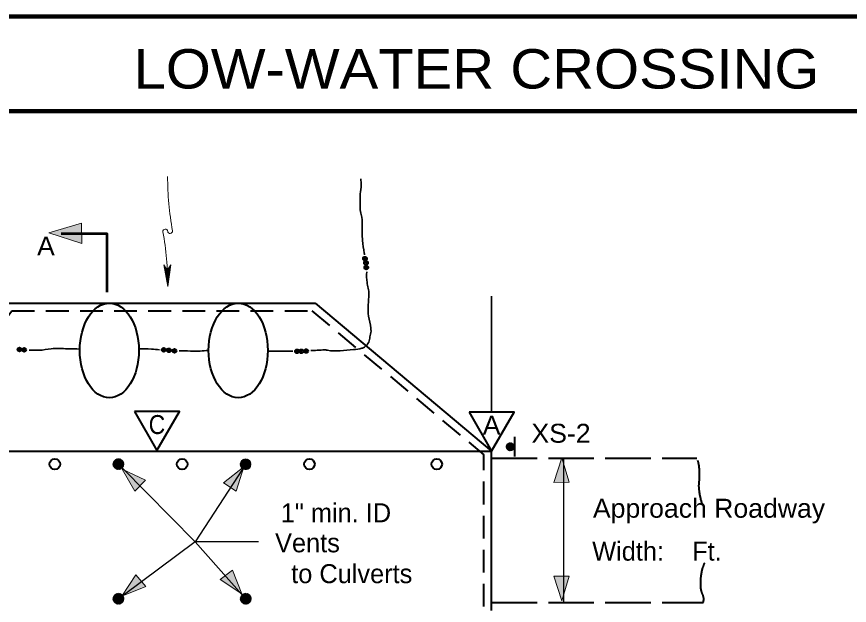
# Model space of a CAD drawing. Extents: x -8731 to -4066, y -66522 to -56618.
# Drawn here: x -5142.7 to -4648.3, y -65809.8 to -65460.1 of the extents above; entities that cross this region are included whole.
import ezdxf
from ezdxf.enums import TextEntityAlignment as Align

# ---------------------------------------------------------------- set-up
doc = ezdxf.new("R2010")
doc.units = 0
doc.header["$LTSCALE"] = 4.5
doc.header["$PDMODE"] = 32
doc.header["$PDSIZE"] = 2.25
doc.linetypes.add('LONG_DASHED', pattern=[7.5, 6, -1.5])
doc.linetypes.add('MEDIUM_DASHED', pattern=[4.5, 3, -1.5])
doc.layers.add('1', color=7, linetype='Continuous', lineweight=13)
doc.layers.add('3', color=7, linetype='Continuous', lineweight=40)

msp = doc.modelspace()

# ---------------------------------------------------------------- hatches: boundary and pattern name
at = {"layer": '1'}
for points in [[(-5123.6, -65588.42), (-5104.1, -65594.86), (-5104.26, -65582.72)], [(-4818.96, -65722.08), (-4823.78, -65736.74), (-4814.68, -65736.6)], [(-5080.16, -65728.84), (-5066.22, -65735.44), (-5072.58, -65741.94)], [(-5007.78, -65727.46), (-5019.96, -65736.92), (-5012.32, -65741.9)], [(-5009.06, -65802.96), (-5021.88, -65794.38), (-5014.62, -65788.88)], [(-5080.24, -65804.32), (-5065.94, -65798.56), (-5071.9, -65791.68)], [(-4818.96, -65807.02), (-4823.78, -65792.36), (-4814.68, -65792.5)]]:
    msp.add_hatch(color=256, dxfattribs=at).paths.add_polyline_path(points)

# ---------------------------------------------------------------- linework, layer by layer
at = {"layer": '1', "lineweight": 100}
for p, q in [((-4117.54, -65460.06), (-5609.76, -65460.06)), ((-4117.54, -65516.3), (-5609.76, -65516.3))]:
    msp.add_line(p, q, dxfattribs=at)
at = {"layer": '1'}
for p, q in [((-5055.3, -65607.56), (-5052.9, -65620.3)), ((-5053.34, -65610.56), (-5055.3, -65607.56)), ((-5055.3, -65607.56), (-5052.9, -65620)), ((-5055.14, -65607.7), (-5052.9, -65619.7)), ((-5055.14, -65607.84), (-5052.9, -65619.4)), ((-5054.98, -65607.84), (-5053.04, -65619.1)), ((-5054.98, -65607.84), (-5053.04, -65619.1)), ((-5051.24, -65607.56), (-5053.34, -65610.56)), ((-5052.9, -65620.3), (-5051.24, -65607.56)), ((-5052.9, -65620), (-5051.38, -65607.7)), ((-5052.9, -65619.7), (-5051.38, -65607.7)), ((-5052.9, -65619.4), (-5051.54, -65607.84)), ((-5054.98, -65608), (-5053.04, -65618.8)), ((-5054.98, -65608.16), (-5053.04, -65618.5)), ((-5054.84, -65608.16), (-5053.04, -65618.2)), ((-5054.84, -65608.3), (-5053.04, -65617.76)), ((-5054.7, -65608.44), (-5053.04, -65617.44)), ((-5054.7, -65608.44), (-5053.04, -65617.16)), ((-5054.54, -65608.6), (-5053.18, -65616.84)), ((-5054.54, -65608.76), (-5053.18, -65616.56)), ((-5054.54, -65608.76), (-5053.18, -65616.24)), ((-5054.38, -65608.9), (-5053.18, -65615.96)), ((-5054.38, -65609.04), (-5053.18, -65615.64)), ((-5054.24, -65609.04), (-5053.18, -65615.2)), ((-5054.24, -65609.2), (-5053.18, -65615.2)), ((-5054.24, -65609.2), (-5053.18, -65614.9)), ((-5054.1, -65609.36), (-5053.18, -65614.6)), ((-5054.1, -65609.36), (-5053.18, -65614.3)), ((-5054.1, -65609.5), (-5053.18, -65614)), ((-5053.94, -65609.5), (-5053.18, -65613.7)), ((-5053.94, -65609.64), (-5053.18, -65613.4)), ((-5053.78, -65609.8), (-5053.18, -65613.1)), ((-5053.78, -65609.8), (-5053.34, -65612.8)), ((-5053.78, -65609.96), (-5053.34, -65612.5)), ((-5053.64, -65610.1), (-5053.34, -65612.2)), ((-5053.64, -65610.1), (-5053.34, -65611.76)), ((-5053.5, -65610.24), (-5053.34, -65611.44)), ((-5053.5, -65610.4), (-5053.34, -65611)), ((-5053.5, -65610.4), (-5053.34, -65611)), ((-5053.34, -65612.8), (-5052.9, -65609.8)), ((-5053.34, -65612.5), (-5052.9, -65609.96)), ((-5053.34, -65612.2), (-5052.9, -65610.1)), ((-5053.34, -65611.76), (-5053.04, -65610.1)), ((-5053.34, -65611.44), (-5053.18, -65610.24)), ((-5053.34, -65611.16), (-5053.18, -65610.24)), ((-5053.34, -65611), (-5053.34, -65610.4)), ((-5053.18, -65616.84), (-5051.98, -65608.6)), ((-5053.18, -65616.56), (-5051.98, -65608.76)), ((-5053.18, -65616.24), (-5052.14, -65608.76)), ((-5053.18, -65615.96), (-5052.14, -65608.9)), ((-5053.18, -65615.64), (-5052.3, -65609.04)), ((-5053.18, -65615.2), (-5052.3, -65609.04)), ((-5053.18, -65614.9), (-5052.44, -65609.2)), ((-5053.18, -65614.6), (-5052.44, -65609.36)), ((-5053.18, -65614.3), (-5052.44, -65609.36)), ((-5053.18, -65614), (-5052.58, -65609.5)), ((-5053.18, -65613.7), (-5052.58, -65609.5)), ((-5053.18, -65613.4), (-5052.74, -65609.64)), ((-5053.18, -65613.1), (-5052.74, -65609.8)), ((-5053.04, -65619.1), (-5051.54, -65608)), ((-5053.04, -65618.8), (-5051.54, -65608)), ((-5053.04, -65618.5), (-5051.7, -65608.16)), ((-5053.04, -65618.2), (-5051.7, -65608.16)), ((-5053.04, -65617.76), (-5051.84, -65608.3)), ((-5053.04, -65617.44), (-5051.84, -65608.44)), ((-5053.04, -65617.16), (-5051.98, -65608.44)), ((-4848.9, -65717.8), (-4852.04, -65714.8)), ((-4849.18, -65717.8), (-4852.04, -65714.96)), ((-4849.5, -65717.96), (-4852.04, -65715.24)), ((-4849.78, -65717.96), (-4852.04, -65715.56)), ((-4850.1, -65717.96), (-4852.04, -65715.84)), ((-4848.74, -65717.64), (-4851.9, -65714.64)), ((-4850.54, -65717.8), (-4851.9, -65716.3)), ((-4848.58, -65717.64), (-4851.74, -65714.36)), ((-4848.3, -65717.5), (-4851.58, -65714.2)), ((-4848.14, -65717.36), (-4851.44, -65714.04)), ((-4847.98, -65717.2), (-4851.3, -65713.9)), ((-4847.84, -65717.04), (-4851.14, -65713.6)), ((-4847.7, -65716.9), (-4850.98, -65713.44)), ((-4847.54, -65716.6), (-4850.7, -65713.44)), ((-4847.54, -65716.3), (-4850.54, -65713.3)), ((-4847.38, -65716.16), (-4850.38, -65713.16)), ((-4847.38, -65715.84), (-4850.1, -65713.16)), ((-4847.38, -65715.7), (-4849.94, -65713.16)), ((-4847.24, -65715.4), (-4849.5, -65713.16)), ((-4847.38, -65714.96), (-4849.18, -65713.16)), ((-4847.38, -65714.64), (-4848.9, -65713.3)), ((-5081.7, -65729.04), (-5085.58, -65725.16)), ((-5081.98, -65729.04), (-5085.58, -65725.6)), ((-5082.44, -65729.04), (-5085.58, -65725.9)), ((-5082.9, -65729.04), (-5085.58, -65726.36)), ((-5081.38, -65729.04), (-5085.44, -65724.84)), ((-5081.24, -65728.76), (-5085.3, -65724.7)), ((-5080.78, -65728.6), (-5085.14, -65724.4)), ((-5080.5, -65728.44), (-5084.98, -65723.96)), ((-5080.34, -65728.3), (-5084.7, -65723.8)), ((-5080.04, -65728.16), (-5084.54, -65723.64)), ((-5079.9, -65727.7), (-5084.38, -65723.36)), ((-5079.58, -65727.7), (-5084.24, -65723.2)), ((-5079.44, -65727.4), (-5083.78, -65723.04)), ((-5079.44, -65726.96), (-5083.5, -65722.76)), ((-5079.3, -65726.5), (-5083.18, -65722.76)), ((-5079.14, -65726.36), (-5082.9, -65722.76)), ((-5079.14, -65726.04), (-5082.58, -65722.6)), ((-5079.14, -65725.6), (-5081.98, -65722.76)), ((-5079.14, -65725.16), (-5081.7, -65722.76)), ((-5079.3, -65724.84), (-5081.24, -65722.76)), ((-5006.24, -65729.04), (-5009.98, -65725.3)), ((-5006.54, -65729.04), (-5009.98, -65725.6)), ((-5006.84, -65729.04), (-5009.98, -65725.9)), ((-5007.3, -65729.04), (-5009.98, -65726.36)), ((-5005.78, -65729.04), (-5009.84, -65724.84)), ((-5005.64, -65728.76), (-5009.7, -65724.7)), ((-5005.34, -65728.6), (-5009.54, -65724.4)), ((-5005.04, -65728.44), (-5009.38, -65724.1)), ((-5004.74, -65728.3), (-5009.24, -65723.96)), ((-5004.44, -65728.3), (-5009.1, -65723.64)), ((-5004.3, -65727.84), (-5008.78, -65723.36)), ((-5003.98, -65727.7), (-5008.64, -65723.2)), ((-5003.98, -65727.4), (-5008.18, -65723.04)), ((-5003.98, -65726.96), (-5008.04, -65722.9)), ((-5003.84, -65726.64), (-5007.74, -65722.9)), ((-5003.7, -65726.36), (-5007.3, -65722.9)), ((-5003.7, -65726.04), (-5006.98, -65722.76)), ((-5003.7, -65725.6), (-5006.54, -65722.9)), ((-5003.7, -65725.3), (-5006.1, -65722.9)), ((-5003.84, -65724.84), (-5005.64, -65722.9)), ((-5083.34, -65728.9), (-5085.44, -65726.96)), ((-5007.9, -65728.9), (-5009.84, -65726.96)), ((-5081.7, -65809), (-5085.58, -65805.1)), ((-5081.98, -65809), (-5085.58, -65805.56)), ((-5081.38, -65809), (-5085.44, -65804.8)), ((-5081.24, -65808.7), (-5085.3, -65804.64)), ((-5080.78, -65808.56), (-5085.14, -65804.36)), ((-5080.5, -65808.4), (-5084.98, -65803.9)), ((-5080.34, -65808.24), (-5084.7, -65803.76)), ((-5080.04, -65808.1), (-5084.54, -65803.6)), ((-5079.9, -65807.64), (-5084.38, -65803.3)), ((-5079.58, -65807.64), (-5084.24, -65803.16)), ((-5079.44, -65807.36), (-5083.78, -65803)), ((-5079.44, -65806.9), (-5083.5, -65802.7)), ((-5079.3, -65806.44), (-5083.18, -65802.7)), ((-5079.14, -65806.3), (-5082.9, -65802.7)), ((-5079.14, -65806), (-5082.58, -65802.56)), ((-5079.14, -65805.56), (-5081.98, -65802.7)), ((-5079.14, -65805.1), (-5081.7, -65802.7)), ((-5079.3, -65804.8), (-5081.24, -65802.7)), ((-5006.1, -65809), (-5009.98, -65805.1)), ((-5006.38, -65809), (-5009.98, -65805.56)), ((-5005.78, -65809), (-5009.84, -65804.8)), ((-5005.64, -65808.7), (-5009.7, -65804.64)), ((-5005.18, -65808.56), (-5009.54, -65804.36)), ((-5004.9, -65808.4), (-5009.38, -65803.9)), ((-5004.74, -65808.24), (-5009.1, -65803.76)), ((-5004.44, -65808.1), (-5008.94, -65803.6)), ((-5004.3, -65807.64), (-5008.78, -65803.3)), ((-5003.98, -65807.64), (-5008.64, -65803.16)), ((-5003.84, -65807.36), (-5008.18, -65803)), ((-5003.84, -65806.9), (-5007.9, -65802.7)), ((-5003.7, -65806.44), (-5007.58, -65802.7)), ((-5003.54, -65806.3), (-5007.3, -65802.7)), ((-5003.54, -65806), (-5006.98, -65802.56)), ((-5003.54, -65805.56), (-5006.38, -65802.7)), ((-5003.54, -65805.1), (-5006.1, -65802.7)), ((-5003.7, -65804.8), (-5005.64, -65802.7)), ((-5082.44, -65809), (-5085.58, -65805.84)), ((-5082.9, -65809), (-5085.58, -65806.3)), ((-5083.34, -65808.84), (-5085.44, -65806.9)), ((-5006.84, -65809), (-5009.98, -65805.84)), ((-5007.3, -65809), (-5009.98, -65806.3)), ((-5007.74, -65808.84), (-5009.84, -65806.9))]:
    msp.add_line(p, q, dxfattribs=at)
for points in [[(-5123.6, -65588.42), (-5104.1, -65594.86), (-5104.26, -65582.72)], [(-4818.96, -65722.08), (-4823.78, -65736.74), (-4814.68, -65736.6)], [(-5080.16, -65728.84), (-5066.22, -65735.44), (-5072.58, -65741.94)], [(-5007.78, -65727.46), (-5019.96, -65736.92), (-5012.32, -65741.9)], [(-5009.06, -65802.96), (-5021.88, -65794.38), (-5014.62, -65788.88)], [(-5080.24, -65804.32), (-5065.94, -65798.56), (-5071.9, -65791.68)], [(-4818.96, -65807.02), (-4823.78, -65792.36), (-4814.68, -65792.5)]]:
    msp.add_lwpolyline(points, close=True, dxfattribs=at)
msp.add_lwpolyline([(-5053.34, -65610.7), (-5053.34, -65610.56), (-5052.9, -65620.3)], dxfattribs=at)
for centre, radius in [((-4849.64, -65715.55), 2.35), ((-5082.29, -65725.89), 3.17), ((-5006.77, -65725.95), 3.17), ((-5082.29, -65805.84), 3.17), ((-5006.69, -65805.84), 3.17)]:
    msp.add_circle(centre, radius, dxfattribs=at)
for centre, radius, start, end in [((-4868.15, -65554.73), 184.94, 180.0592, 190.1443), ((-5054.48, -65587.69), 1.43, 5.1097, 185.1097), ((-5237.96, -65620.39), 184.95, 0.0596, 10.144), ((-5051.62, -65587.43), 1.43, 185.133, 5.1122)]:
    msp.add_arc(centre, radius, start, end, dxfattribs=at)
at = {"layer": '3', "lineweight": 35}
for p, q in [((-4860.74, -65695), (-4860.74, -65626)), ((-4993.78, -65658.84), (-4978.78, -65658.84))]:
    msp.add_line(p, q, dxfattribs=at)
at = {"layer": '3'}
for p, q in [((-5147.98, -65630.2), (-4965.58, -65630.2)), ((-4965.58, -65630.2), (-4860.74, -65718.1)), ((-4846.94, -65721.4), (-4846.94, -65709.7)), ((-5394.9, -65718.1), (-4860.74, -65718.1)), ((-4860.74, -65812.9), (-4860.74, -65718.1))]:
    msp.add_line(p, q, dxfattribs=at)
at = {"layer": '3', "linetype": 'MEDIUM_DASHED'}
msp.add_line((-4865.38, -65810.5), (-4865.38, -65720.36), dxfattribs=at)
at = {"layer": '3', "linetype": 'LONG_DASHED'}
for p, q in [((-4860.74, -65722.3), (-4738.78, -65722.3)), ((-4860.74, -65808.1), (-4735.04, -65808.1))]:
    msp.add_line(p, q, dxfattribs=at)
at = {"layer": '3', "lineweight": 25}
for p, q in [((-4817.84, -65808.1), (-4817.84, -65722.3)), ((-5036.7, -65771.96), (-5079.58, -65803.9)), ((-4999.04, -65771.96), (-5036.7, -65771.96)), ((-5008.94, -65803.3), (-5036.7, -65771.96))]:
    msp.add_line(p, q, dxfattribs=at)
at = {"layer": '3', "lineweight": 53}
msp.add_lwpolyline([(-5088.9, -65623.76), (-5088.9, -65589.1), (-5116.34, -65589.1)], dxfattribs=at)
at = {"layer": '3', "linetype": 'MEDIUM_DASHED'}
msp.add_lwpolyline([(-5389.78, -65720.04), (-5336.54, -65677), (-5178.58, -65677), (-5145.58, -65634.84), (-4967.38, -65634.84), (-4865.38, -65720.36)], dxfattribs=at)
at = {"layer": '3'}
for points in [[(-5072.84, -65694.7), (-5059.5, -65717.8), (-5046.14, -65694.7)], [(-4874.1, -65695), (-4860.74, -65718.1), (-4847.38, -65695)]]:
    msp.add_lwpolyline(points, close=True, dxfattribs=at)
at = {"layer": '3', "lineweight": 25}
msp.add_lwpolyline([(-5008.64, -65728.9), (-5036.7, -65771.96), (-5080.18, -65728.16)], dxfattribs=at)
at = {"layer": '3'}
for centre in [(-5120.09, -65725.9), (-5044.49, -65725.9), (-4968.89, -65725.9), (-4893.29, -65725.9)]:
    msp.add_circle(centre, 3.15, dxfattribs=at)
for centre in [(-5087.69, -65658.33), (-5011.19, -65658.33)]:
    msp.add_ellipse(centre, major_axis=(0, 28.12), ratio=0.624269, dxfattribs=at)
at = {"layer": '3', "lineweight": 35}
for points in [[(-4936.18, -65601.56), (-4936.34, -65600.5), (-4937.38, -65593), (-4937.54, -65584), (-4938.14, -65577.56), (-4938.58, -65575.9), (-4938.74, -65571.56), (-4938.74, -65565.4), (-4938.14, -65560), (-4938.44, -65556.4)], [(-4968.14, -65658.4), (-4964.38, -65658.24), (-4961.84, -65658.1), (-4960.18, -65657.96), (-4958.24, -65658.24), (-4942.78, -65657.8), (-4937.7, -65657.04), (-4936.18, -65656.3), (-4934.7, -65654.96), (-4933.18, -65651.8), (-4933.04, -65650.16), (-4932.58, -65648.64), (-4932.44, -65645.04), (-4933.78, -65638), (-4933.94, -65631.24), (-4933.64, -65624.96), (-4933.94, -65621.36), (-4934.7, -65617.9), (-4934.84, -65611.6)], [(-5135.38, -65658.1), (-5135.1, -65658.1), (-5129.24, -65658.24), (-5122.34, -65657.36), (-5112.44, -65657.36), (-5105.24, -65657.5)], [(-5070.3, -65657.36), (-5062.64, -65657.5), (-5057.84, -65657.96)], [(-5046.3, -65658.56), (-5039.54, -65658.7), (-5033.84, -65658.7), (-5029.04, -65658.4), (-5028.74, -65658.4)]]:
    msp.add_spline(points, degree=3, dxfattribs=at)
at = {"layer": '3', "linetype": 'LONG_DASHED'}
for points in [[(-4735.34, -65750.36), (-4735.94, -65748.56), (-4737.3, -65741.96), (-4737.58, -65738.8), (-4737.3, -65735.04), (-4737.44, -65727.56), (-4737.74, -65725.6), (-4738.78, -65722.44)], [(-4735.04, -65808.1), (-4734.74, -65806.44), (-4734.9, -65804.64), (-4735.94, -65801.8), (-4736.54, -65796.4), (-4736.38, -65792.96), (-4735.04, -65786.8), (-4734.14, -65784.4)]]:
    msp.add_spline(points, degree=3, dxfattribs=at)
at = {"layer": '3'}
for p in [(-4935.9, -65603.8), (-4935.3, -65606.36), (-4935.14, -65609.04), (-5141.1, -65657.8), (-5138.24, -65657.96), (-5055.44, -65657.96), (-5052.3, -65658.24), (-5048.98, -65658.56), (-4976.24, -65658.84), (-4973.7, -65658.84), (-4970.84, -65658.7)]:
    msp.add_point(p, dxfattribs=at)

# ---------------------------------------------------------------- texts
for s, height, width, p in [('  LOW-WATER CROSSING ', 23.4, 1.1, (-4874.47, -65502.76)), ('A', 11.25, 1.05, (-5125.35, -65601.92)), ('C', 11.25, 0.9, (-5059.44, -65707.98)), ('A', 11.25, 1.05, (-4860.71, -65708.36)), ('XS-2', 11.25, 1.05, (-4819.51, -65713.16)), ('Approach Roadway', 11.25, 1.05, (-4731.62, -65757.7))]:
    msp.add_text(s, height=height, dxfattribs=dict(at, width=width)).set_placement(p, align=Align.CENTER)
for s, p in [('1" min. ID', (-4953.15, -65760.4)), ('Vents', (-4970.05, -65778.24)), ('Width:    Ft.', (-4762.53, -65783.2)), ('to Culverts', (-4943.75, -65796.56))]:
    msp.add_text(s, height=11.25, dxfattribs=at).set_placement(p, align=Align.CENTER)

doc.saveas('drawing.dxf')
